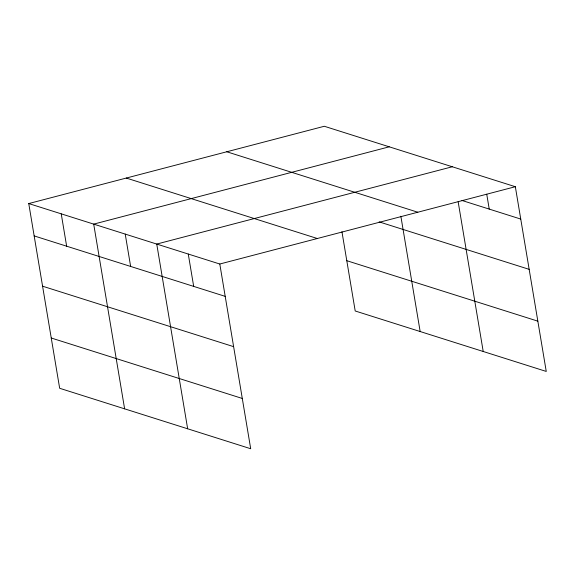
<?xml version="1.0" encoding="UTF-8"?>
<svg xmlns="http://www.w3.org/2000/svg" width="575" height="575" viewBox="0 0 575 575"><rect width="100%" height="100%" fill="white"/><g stroke="black" fill="none" stroke-linecap="round" stroke-linejoin="round"><path stroke-width="0.86" d="M28.75 203.564L219.794 264.018L250.7 448.737L59.663 388.283L28.75 203.564L324.3 126.263L515.337 186.717L546.25 371.436L355.206 310.982L341.945 231.725M389.253 146.812L93.703 224.121L124.617 408.839M452.295 166.764L156.745 244.066L187.658 428.792M219.794 264.018L515.337 186.717M461.969 200.467L520.749 219.068M226.766 151.771L417.809 212.225M379.148 221.878L529.165 269.352M126.277 178.056L317.321 238.51M346.797 260.698L537.833 321.152M34.162 235.915L225.206 296.369M42.579 286.199L233.623 346.653M51.247 338.007L242.291 398.461M486.745 194.228L489.232 209.092M458.153 201.76L483.208 351.483M400.861 216.214L420.16 331.538M188.269 254.042L193.682 286.393M125.228 234.09L130.64 266.448M61.23 213.842L66.642 246.193"/></g></svg>
